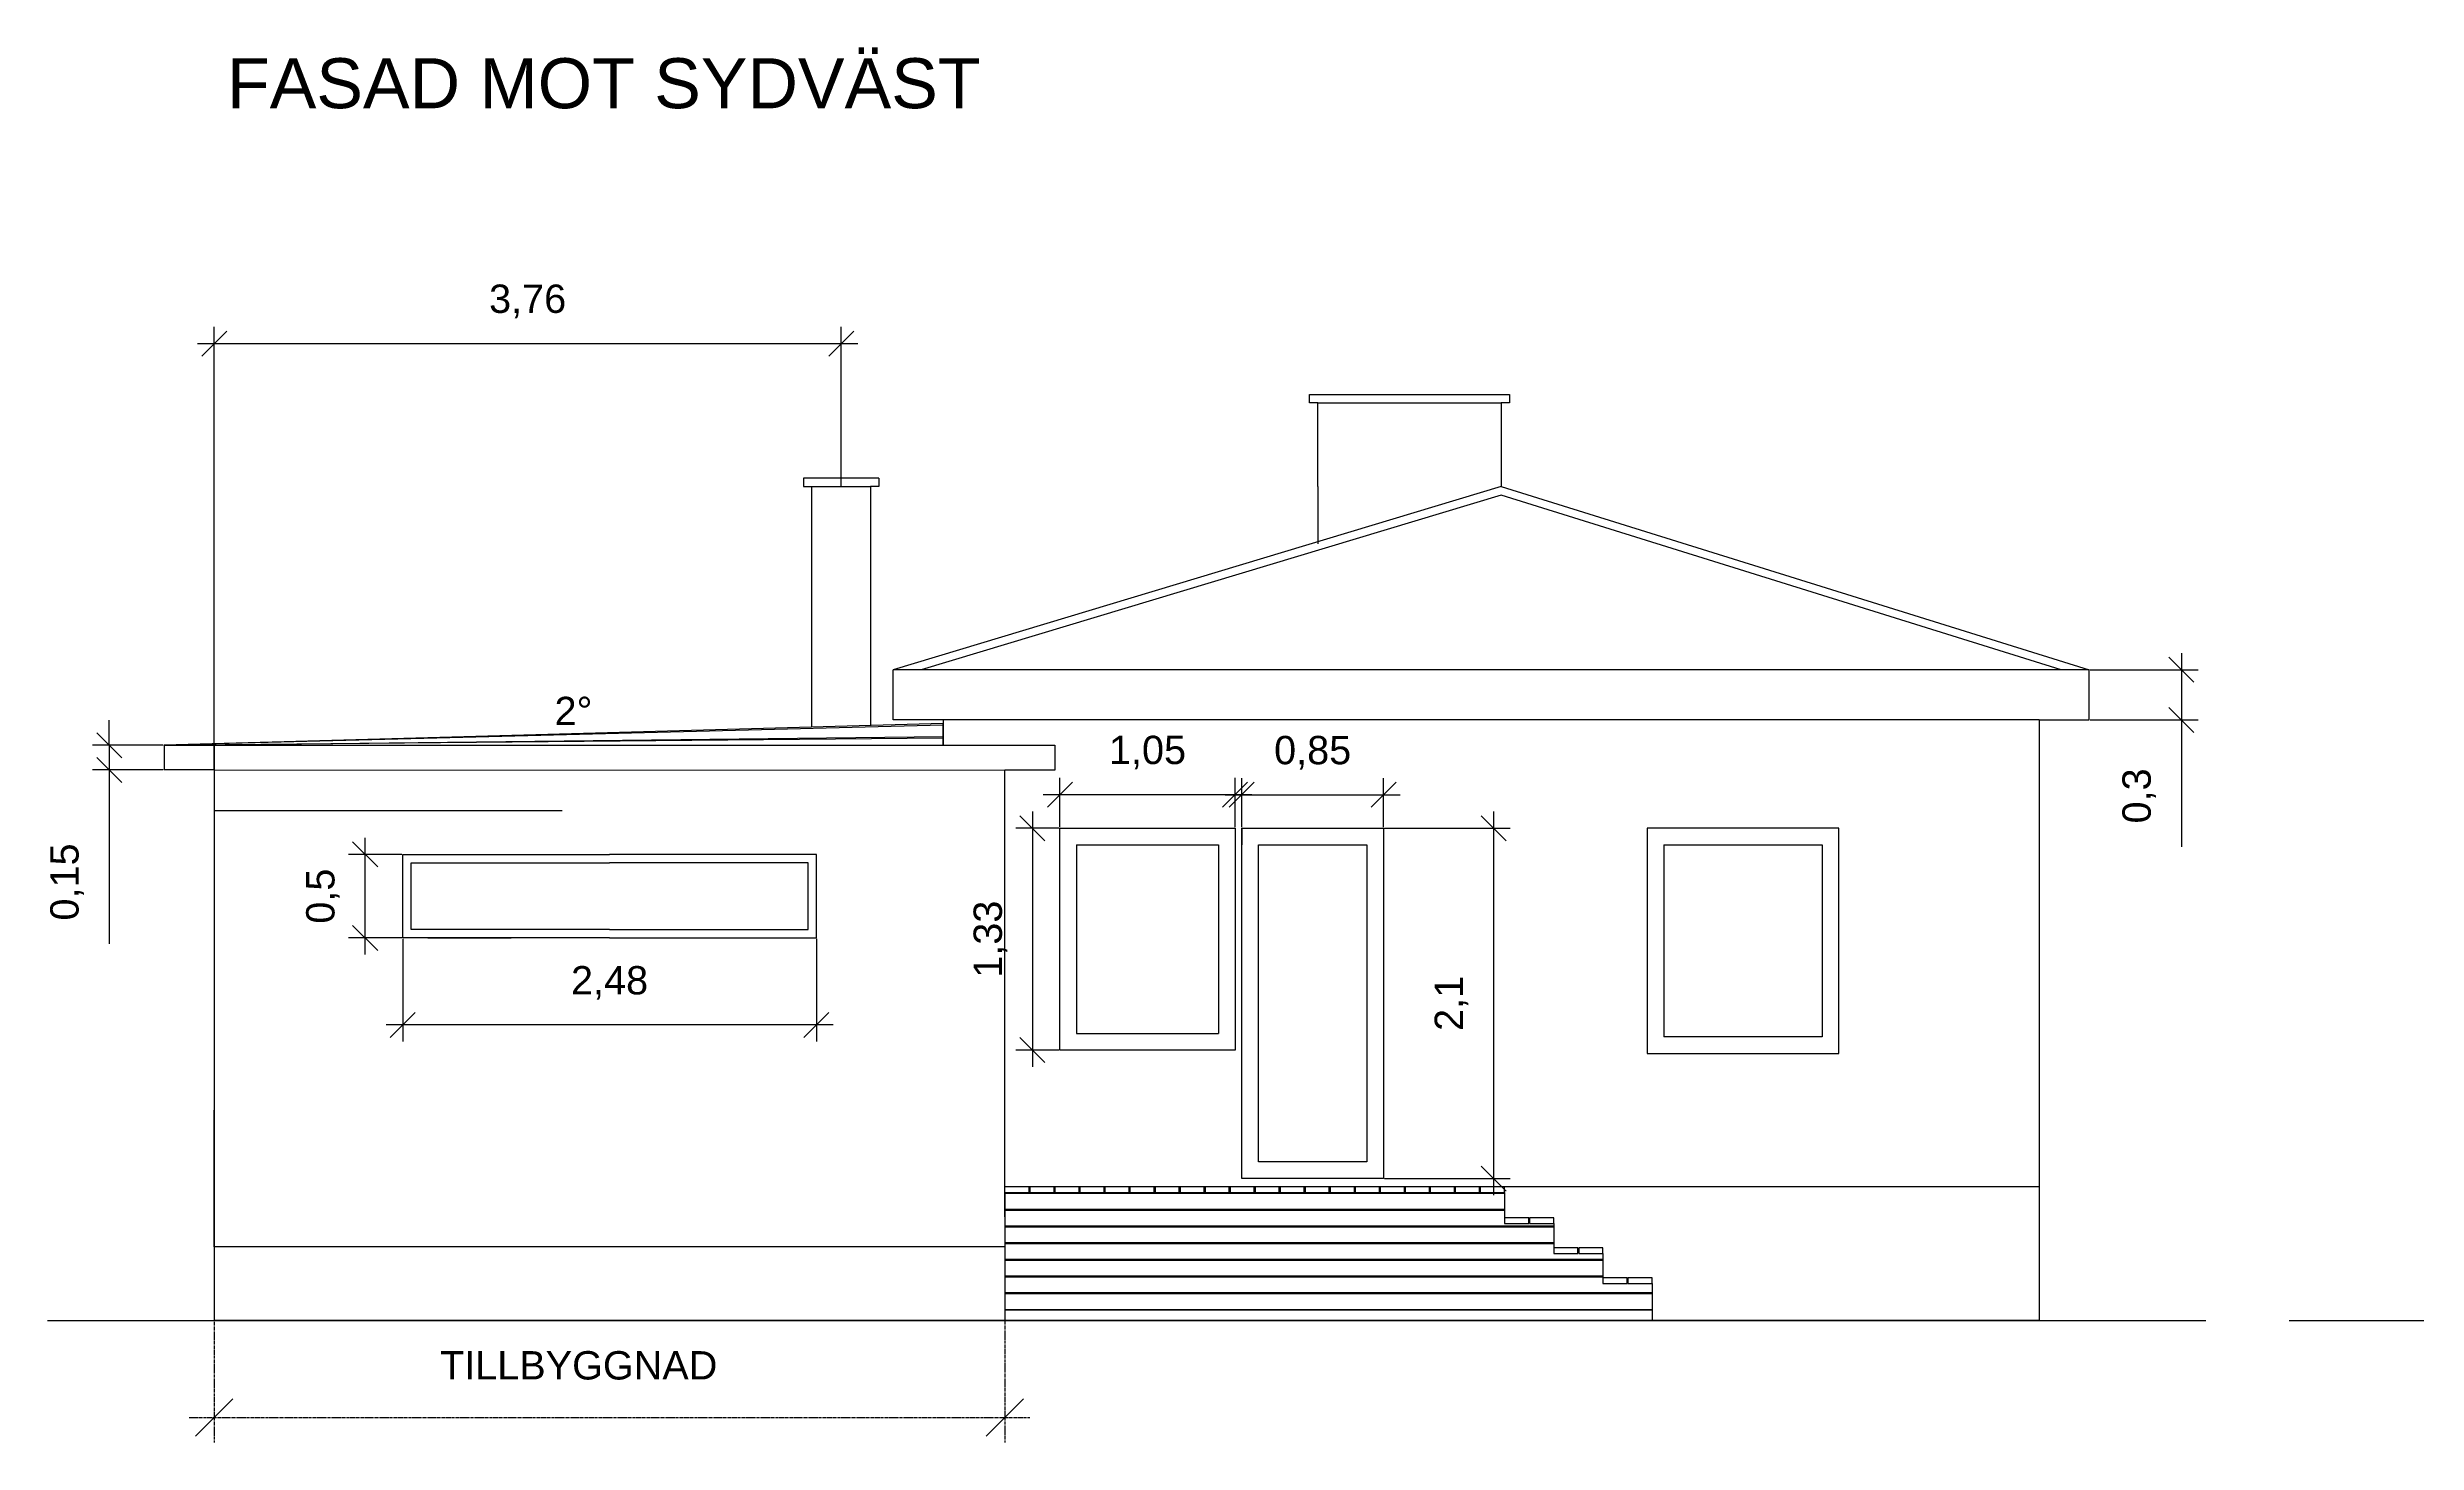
# Model space of a CAD drawing. Header units: millimetres. Extents: x -50011 to 90899, y -58634 to 500399.
# Drawn here: x -48065 to -33862, y 7147 to 15512 of the extents above; entities that cross this region are included whole.
import ezdxf

# ---------------------------------------------------------------- set-up
doc = ezdxf.new("R2010")
doc.units = ezdxf.units.MM
for name, pattern in [('ACAD_ISO02W100', [15, 12, -3]), ('ACAD_ISO04W100', [30, 24, -3, 0, -3]), ('CENTER2', [28.575, 19.05, -3.175, 3.175, -3.175])]:
    doc.linetypes.add(name, pattern=pattern)
doc.layers.get('0').update_dxf_attribs({"color": 1})
for name, color, linetype in [('Angivelser', 7, 'Continuous'), ('Fönser - Revision', 1, 'Continuous'), ('Fönster', 1, 'Continuous'), ('Förtydligande', 8, 'CENTER2'), ('Grundritningar', 1, 'Continuous'), ('Mått', 4, 'Continuous')]:
    doc.layers.add(name, color=color, linetype=linetype)
doc.styles.get("Standard").update_dxf_attribs({"font": 'Arial.ttf', "height": 170})
doc.dimstyles.new('Egen dimension', dxfattribs={"dimscale": 10, "dimtxt": 2.5, "dimasz": 15, "dimexe": 10, "dimexo": 0.625, "dimgap": 15, "dimtad": 1, "dimlfac": 0.001, "dimtxsty": 'Standard', "dimblk": 'OBLIQUE', "dimblk1": 'OBLIQUE', "dimblk2": 'OBLIQUE', "dimcen": 20, "dimdle": 10, "dimadec": 0, "dimazin": 0, "dimtfac": 1, "dimtmove": 0, "dimatfit": 3, "dimldrblk": 'OPEN90', "dimfxl": 1, "dimarcsym": 0})
doc.dimstyles.new('ISO-25', dxfattribs={"dimscale": 10, "dimtxt": 2.5, "dimasz": 15, "dimexe": 10, "dimexo": 0.625, "dimgap": 15, "dimtad": 1, "dimlfac": 0.001, "dimtxsty": 'Standard', "dimblk": 'OBLIQUE', "dimblk1": 'OBLIQUE', "dimblk2": 'OBLIQUE', "dimcen": 20, "dimdle": 10, "dimadec": 0, "dimazin": 0, "dimtfac": 1, "dimtmove": 0, "dimatfit": 3, "dimldrblk": 'OPEN90', "dimfxl": 1, "dimarcsym": 0})

# ---------------------------------------------------------------- blocks, each defined once
blk = doc.blocks.new('_Oblique')
at = {"color": 0, "linetype": 'ByBlock', "lineweight": -2}
blk.add_line((-0.5, -0.5), (0.5, 0.5), dxfattribs=at)
blk = doc.blocks.new('*D40')
at = {"layer": 'Defpoints', "color": 0, "ltscale": 20, "transparency": 16777216}
for p in [(-43306, 13736), (-43306, 12930), (-47065, 11180)]:
    blk.add_point(p, dxfattribs=at)
at = {"layer": 'Mått', "color": 0, "lineweight": -2, "ltscale": 20, "transparency": 16777216}
for p, q in [((-47065, 11186), (-47065, 13836)), ((-43306, 12936), (-43306, 13836)), ((-47165, 13736), (-43206, 13736))]:
    blk.add_line(p, q, dxfattribs=at)
at = {"layer": 'Mått', "color": 0, "lineweight": -2, "ltscale": 20, "transparency": 16777216, "xscale": 150, "yscale": 150, "zscale": 150, "rotation": 180}
blk.add_blockref('_Oblique', (-47065, 13736), dxfattribs=at)
at = {"layer": 'Mått', "color": 0, "lineweight": -2, "ltscale": 20, "transparency": 16777216, "xscale": 150, "yscale": 150, "zscale": 150}
blk.add_blockref('_Oblique', (-43306, 13736), dxfattribs=at)
at = {"layer": 'Mått', "color": 0, "ltscale": 20, "transparency": 16777216, "insert": (-45186, 13989), "char_height": 170, "attachment_point": 5}
blk.add_mtext('3,76', dxfattribs=at)
blk = doc.blocks.new('_Open90')
at = {"color": 0, "linetype": 'ByBlock', "lineweight": -2}
for p, q in [((0, 0), (-1, 0)), ((-0.5, 0.5), (0, 0)), ((0, 0), (-0.5, -0.5))]:
    blk.add_line(p, q, dxfattribs=at)
blk = doc.blocks.new('*D50')
at = {"layer": 'Defpoints', "color": 0, "transparency": 16777216}
for p in [(-40055, 10830), (-40055, 8730), (-39395, 8730)]:
    blk.add_point(p, dxfattribs=at)
at = {"layer": 'Mått', "color": 0, "lineweight": -2, "transparency": 16777216}
for p, q in [((-40049, 10830), (-39295, 10830)), ((-39395, 10930), (-39395, 8630)), ((-40049, 8730), (-39295, 8730))]:
    blk.add_line(p, q, dxfattribs=at)
at = {"layer": 'Mått', "color": 0, "lineweight": -2, "transparency": 16777216, "xscale": 150, "yscale": 150, "zscale": 150}
for p, rotation in [((-39395, 10830), 90), ((-39395, 8730), 270)]:
    blk.add_blockref('_Oblique', p, dxfattribs=dict(at, rotation=rotation))
at = {"layer": 'Mått', "color": 0, "transparency": 16777216, "insert": (-39648, 9780), "char_height": 170, "attachment_point": 5, "rotation": 90}
blk.add_mtext('2,1', dxfattribs=at)
blk = doc.blocks.new('*D51')
at = {"layer": 'Defpoints', "color": 0, "transparency": 16777216}
for p in [(-41995, 10830), (-42160, 9500), (-41995, 9500)]:
    blk.add_point(p, dxfattribs=at)
at = {"layer": 'Mått', "color": 0, "lineweight": -2, "transparency": 16777216}
for p, q in [((-42001, 10830), (-42260, 10830)), ((-42160, 10930), (-42160, 9400)), ((-42001, 9500), (-42260, 9500))]:
    blk.add_line(p, q, dxfattribs=at)
at = {"layer": 'Mått', "color": 0, "lineweight": -2, "transparency": 16777216, "xscale": 150, "yscale": 150, "zscale": 150}
for p, rotation in [((-42160, 10830), 90), ((-42160, 9500), 270)]:
    blk.add_blockref('_Oblique', p, dxfattribs=dict(at, rotation=rotation))
at = {"layer": 'Mått', "color": 0, "transparency": 16777216, "insert": (-42412, 10165), "char_height": 170, "attachment_point": 5, "rotation": 90}
blk.add_mtext('1,33', dxfattribs=at)
blk = doc.blocks.new('*D52')
at = {"layer": 'Defpoints', "color": 0, "transparency": 16777216}
for p in [(-45935, 10173), (-43455, 10173), (-45935, 9651)]:
    blk.add_point(p, dxfattribs=at)
at = {"layer": 'Mått', "color": 0, "lineweight": -2, "transparency": 16777216}
for p, q in [((-45935, 10167), (-45935, 9551)), ((-43455, 10167), (-43455, 9551)), ((-43355, 9651), (-46035, 9651))]:
    blk.add_line(p, q, dxfattribs=at)
at = {"layer": 'Mått', "color": 0, "lineweight": -2, "transparency": 16777216, "xscale": 150, "yscale": 150, "zscale": 150, "rotation": 180}
blk.add_blockref('_Oblique', (-45935, 9651), dxfattribs=at)
at = {"layer": 'Mått', "color": 0, "lineweight": -2, "transparency": 16777216, "xscale": 150, "yscale": 150, "zscale": 150}
blk.add_blockref('_Oblique', (-43455, 9651), dxfattribs=at)
at = {"layer": 'Mått', "color": 0, "transparency": 16777216, "insert": (-44695, 9903), "char_height": 170, "attachment_point": 5}
blk.add_mtext('2,48', dxfattribs=at)
blk = doc.blocks.new('*D124')
at = {"layer": 'Defpoints', "color": 0, "transparency": 16777216}
for p in [(-47065, 7880), (-42325, 7884), (-42325, 7297)]:
    blk.add_point(p, dxfattribs=at)
at = {"layer": 'Förtydligande', "color": 0, "lineweight": -2, "transparency": 16777216}
for p, q in [((-47065, 7870), (-47065, 7147)), ((-42325, 7874), (-42325, 7147)), ((-47215, 7297), (-42175, 7297))]:
    blk.add_line(p, q, dxfattribs=at)
at = {"layer": 'Förtydligande', "color": 0, "lineweight": -2, "transparency": 16777216, "xscale": 225, "yscale": 225, "zscale": 225, "rotation": 180}
blk.add_blockref('_Oblique', (-47065, 7297), dxfattribs=at)
at = {"layer": 'Förtydligande', "color": 0, "lineweight": -2, "transparency": 16777216, "xscale": 225, "yscale": 225, "zscale": 225}
blk.add_blockref('_Oblique', (-42325, 7297), dxfattribs=at)
at = {"layer": 'Förtydligande', "color": 0, "transparency": 16777216, "insert": (-44880, 7609), "char_height": 170, "attachment_point": 5}
blk.add_mtext('TILLBYGGNAD', dxfattribs=at)
blk = doc.blocks.new('*D126')
at = {"layer": 'Defpoints', "color": 0, "transparency": 16777216}
for p in [(-40055, 10830), (-40055, 8730), (-39395, 8730)]:
    blk.add_point(p, dxfattribs=at)
at = {"layer": 'Mått', "color": 0, "lineweight": -2, "transparency": 16777216}
for p, q in [((-40049, 10830), (-39295, 10830)), ((-39395, 10930), (-39395, 8630)), ((-40049, 8730), (-39295, 8730))]:
    blk.add_line(p, q, dxfattribs=at)
at = {"layer": 'Mått', "color": 0, "lineweight": -2, "transparency": 16777216, "xscale": 150, "yscale": 150, "zscale": 150}
for p, rotation in [((-39395, 10830), 90), ((-39395, 8730), 270)]:
    blk.add_blockref('_Oblique', p, dxfattribs=dict(at, rotation=rotation))
at = {"layer": 'Mått', "color": 0, "transparency": 16777216, "insert": (-39648, 9780), "char_height": 170, "attachment_point": 5, "rotation": 90}
blk.add_mtext('2,1', dxfattribs=at)
blk = doc.blocks.new('*D127')
at = {"layer": 'Defpoints', "color": 0, "transparency": 16777216}
for p in [(-41995, 10830), (-42160, 9500), (-41995, 9500)]:
    blk.add_point(p, dxfattribs=at)
at = {"layer": 'Mått', "color": 0, "lineweight": -2, "transparency": 16777216}
for p, q in [((-42001, 10830), (-42260, 10830)), ((-42160, 10930), (-42160, 9400)), ((-42001, 9500), (-42260, 9500))]:
    blk.add_line(p, q, dxfattribs=at)
at = {"layer": 'Mått', "color": 0, "lineweight": -2, "transparency": 16777216, "xscale": 150, "yscale": 150, "zscale": 150}
for p, rotation in [((-42160, 10830), 90), ((-42160, 9500), 270)]:
    blk.add_blockref('_Oblique', p, dxfattribs=dict(at, rotation=rotation))
at = {"layer": 'Mått', "color": 0, "transparency": 16777216, "insert": (-42412, 10165), "char_height": 170, "attachment_point": 5, "rotation": 90}
blk.add_mtext('1,33', dxfattribs=at)
blk = doc.blocks.new('*D128')
at = {"layer": 'Defpoints', "color": 0, "transparency": 16777216}
for p in [(-45935, 10173), (-43455, 10173), (-45935, 9651)]:
    blk.add_point(p, dxfattribs=at)
at = {"layer": 'Mått', "color": 0, "lineweight": -2, "transparency": 16777216}
for p, q in [((-45935, 10167), (-45935, 9551)), ((-43455, 10167), (-43455, 9551)), ((-43355, 9651), (-46035, 9651))]:
    blk.add_line(p, q, dxfattribs=at)
at = {"layer": 'Mått', "color": 0, "lineweight": -2, "transparency": 16777216, "xscale": 150, "yscale": 150, "zscale": 150, "rotation": 180}
blk.add_blockref('_Oblique', (-45935, 9651), dxfattribs=at)
at = {"layer": 'Mått', "color": 0, "lineweight": -2, "transparency": 16777216, "xscale": 150, "yscale": 150, "zscale": 150}
blk.add_blockref('_Oblique', (-43455, 9651), dxfattribs=at)
at = {"layer": 'Mått', "color": 0, "transparency": 16777216, "insert": (-44695, 9903), "char_height": 170, "attachment_point": 5}
blk.add_mtext('2,48', dxfattribs=at)
blk = doc.blocks.new('*D129')
at = {"layer": 'Defpoints', "color": 0, "transparency": 16777216}
for p in [(-46160, 10673), (-45935, 10673), (-45935, 10173)]:
    blk.add_point(p, dxfattribs=at)
at = {"layer": 'Mått', "color": 0, "lineweight": -2, "transparency": 16777216}
for p, q in [((-45941, 10673), (-46260, 10673)), ((-46160, 10073), (-46160, 10773)), ((-45941, 10173), (-46260, 10173))]:
    blk.add_line(p, q, dxfattribs=at)
at = {"layer": 'Mått', "color": 0, "lineweight": -2, "transparency": 16777216, "xscale": 150, "yscale": 150, "zscale": 150}
for p, rotation in [((-46160, 10673), 90), ((-46160, 10173), 270)]:
    blk.add_blockref('_Oblique', p, dxfattribs=dict(at, rotation=rotation))
at = {"layer": 'Mått', "color": 0, "transparency": 16777216, "insert": (-46413, 10423), "char_height": 170, "attachment_point": 5, "rotation": 90}
blk.add_mtext('0,5', dxfattribs=at)
blk = doc.blocks.new('*D197')
at = {"layer": 'Defpoints', "color": 0, "ltscale": 100, "transparency": 16777216}
for p in [(-47365, 11328), (-47694, 11180), (-47365, 11180)]:
    blk.add_point(p, dxfattribs=at)
at = {"layer": 'Mått', "color": 0, "lineweight": -2, "ltscale": 100, "transparency": 16777216}
for p, q in [((-47694, 11328), (-47694, 11478)), ((-47371, 11328), (-47794, 11328)), ((-47694, 11328), (-47694, 11180)), ((-47371, 11180), (-47794, 11180)), ((-47694, 11180), (-47694, 10137))]:
    blk.add_line(p, q, dxfattribs=at)
at = {"layer": 'Mått', "color": 0, "lineweight": -2, "ltscale": 100, "transparency": 16777216, "xscale": 150, "yscale": 150, "zscale": 150}
for p, rotation in [((-47694, 11328), 270), ((-47694, 11180), 90)]:
    blk.add_blockref('_Oblique', p, dxfattribs=dict(at, rotation=rotation))
at = {"layer": 'Mått', "color": 0, "ltscale": 100, "transparency": 16777216, "insert": (-47947, 10508), "char_height": 170, "attachment_point": 5, "rotation": 90}
blk.add_mtext('0,15', dxfattribs=at)
blk = doc.blocks.new('*D198')
at = {"layer": 'Defpoints', "color": 0, "ltscale": 100, "transparency": 16777216}
for p in [(-35825, 11780), (-35825, 11480), (-35272, 11480)]:
    blk.add_point(p, dxfattribs=at)
at = {"layer": 'Mått', "color": 0, "lineweight": -2, "ltscale": 100, "transparency": 16777216}
for p, q in [((-35272, 11880), (-35272, 11480)), ((-35819, 11780), (-35172, 11780)), ((-35819, 11480), (-35172, 11480)), ((-35272, 11480), (-35272, 10719))]:
    blk.add_line(p, q, dxfattribs=at)
at = {"layer": 'Mått', "color": 0, "lineweight": -2, "ltscale": 100, "transparency": 16777216, "xscale": 150, "yscale": 150, "zscale": 150}
for p, rotation in [((-35272, 11780), 90), ((-35272, 11480), 270)]:
    blk.add_blockref('_Oblique', p, dxfattribs=dict(at, rotation=rotation))
at = {"layer": 'Mått', "color": 0, "ltscale": 100, "transparency": 16777216, "insert": (-35525, 11024), "char_height": 170, "attachment_point": 5, "rotation": 90}
blk.add_mtext('0,3', dxfattribs=at)
blk = doc.blocks.new('*D225')
at = {"layer": 'Defpoints', "color": 0, "ltscale": 100, "transparency": 16777216}
for p in [(-40945, 11032), (-41995, 10830), (-40945, 10830)]:
    blk.add_point(p, dxfattribs=at)
at = {"layer": 'Mått', "color": 0, "lineweight": -2, "ltscale": 100, "transparency": 16777216}
for p, q in [((-41995, 10836), (-41995, 11132)), ((-40945, 10836), (-40945, 11132)), ((-42095, 11032), (-40845, 11032))]:
    blk.add_line(p, q, dxfattribs=at)
at = {"layer": 'Mått', "color": 0, "lineweight": -2, "ltscale": 100, "transparency": 16777216, "xscale": 150, "yscale": 150, "zscale": 150, "rotation": 180}
blk.add_blockref('_Oblique', (-41995, 11032), dxfattribs=at)
at = {"layer": 'Mått', "color": 0, "lineweight": -2, "ltscale": 100, "transparency": 16777216, "xscale": 150, "yscale": 150, "zscale": 150}
blk.add_blockref('_Oblique', (-40945, 11032), dxfattribs=at)
at = {"layer": 'Mått', "color": 0, "ltscale": 100, "transparency": 16777216, "insert": (-41470, 11284), "char_height": 170, "attachment_point": 5}
blk.add_mtext('1,05', dxfattribs=at)
blk = doc.blocks.new('*D226')
at = {"layer": 'Defpoints', "color": 0, "ltscale": 100, "transparency": 16777216}
for p in [(-40055, 11031), (-40905, 10830), (-40055, 10830)]:
    blk.add_point(p, dxfattribs=at)
at = {"layer": 'Mått', "color": 0, "lineweight": -2, "ltscale": 100, "transparency": 16777216}
for p, q in [((-40905, 10836), (-40905, 11131)), ((-40055, 10836), (-40055, 11131)), ((-41005, 11031), (-39955, 11031))]:
    blk.add_line(p, q, dxfattribs=at)
at = {"layer": 'Mått', "color": 0, "lineweight": -2, "ltscale": 100, "transparency": 16777216, "xscale": 150, "yscale": 150, "zscale": 150, "rotation": 180}
blk.add_blockref('_Oblique', (-40905, 11031), dxfattribs=at)
at = {"layer": 'Mått', "color": 0, "lineweight": -2, "ltscale": 100, "transparency": 16777216, "xscale": 150, "yscale": 150, "zscale": 150}
blk.add_blockref('_Oblique', (-40055, 11031), dxfattribs=at)
at = {"layer": 'Mått', "color": 0, "ltscale": 100, "transparency": 16777216, "insert": (-40480, 11283), "char_height": 170, "attachment_point": 5}
blk.add_mtext('0,85', dxfattribs=at)

msp = doc.modelspace()

# ---------------------------------------------------------------- linework, layer by layer
at = {"layer": 'Fönser - Revision', "ltscale": 100}
for p, q in [((-45785.013, 10172.864), (-45285.013, 10172.864)), ((-44105.013, 10172.864), (-43605.013, 10172.864)), ((-47065.013, 8319.864), (-47065.013, 9139.864))]:
    msp.add_line(p, q, dxfattribs=at)
at = {"layer": 'Fönster'}
for p, q in [((-41995.013, 9499.864), (-41995.013, 10829.864)), ((-41995.013, 10829.864), (-40945.013, 10829.864)), ((-40945.013, 10829.864), (-40945.013, 9499.864)), ((-40905.013, 10829.864), (-40055.013, 10829.864)), ((-40905.013, 8729.864), (-40905.013, 10829.864)), ((-40905.013, 10829.864), (-40905.013, 10729.864)), ((-40055.013, 10829.864), (-40055.013, 8729.864)), ((-37325.013, 10829.864), (-38475.013, 10829.864)), ((-38475.013, 10829.864), (-38475.013, 9479.864)), ((-37325.013, 9479.864), (-37325.013, 10829.864)), ((-41895.013, 10729.864), (-41895.013, 9599.864)), ((-41895.013, 10729.864), (-41045.013, 10729.864)), ((-41045.013, 10729.864), (-41045.013, 9599.864)), ((-40805.013, 8829.864), (-40805.013, 10729.864)), ((-40805.013, 10729.864), (-40155.013, 10729.864)), ((-40155.013, 10729.864), (-40155.013, 8829.864)), ((-40055.013, 10779.864), (-40055.013, 10679.864)), ((-38375.013, 10729.864), (-38375.013, 9579.864)), ((-38375.013, 10729.864), (-37425.013, 10729.864)), ((-37425.013, 10729.864), (-37425.013, 9579.864)), ((-41895.013, 9599.864), (-41045.013, 9599.864)), ((-37425.013, 9579.864), (-38375.013, 9579.864)), ((-40945.013, 9499.864), (-41995.013, 9499.864)), ((-38475.013, 9479.864), (-37325.013, 9479.864)), ((-40155.013, 8829.864), (-40805.013, 8829.864)), ((-40055.013, 8729.864), (-40905.013, 8729.864))]:
    msp.add_line(p, q, dxfattribs=at)
at = {"layer": 'Fönster', "ltscale": 100}
for p, q in [((-45935.013, 10172.864), (-45935.013, 10672.864)), ((-45935.013, 10672.864), (-44695.013, 10672.864)), ((-43455.013, 10672.864), (-44695.013, 10672.864)), ((-43455.013, 10172.864), (-43455.013, 10672.864)), ((-45885.013, 10622.864), (-44695.013, 10622.864)), ((-45885.013, 10222.864), (-45885.013, 10622.864)), ((-43505.013, 10622.864), (-44695.013, 10622.864)), ((-43505.013, 10222.864), (-43505.013, 10622.864)), ((-44695.013, 10172.864), (-45935.013, 10172.864)), ((-44695.013, 10222.864), (-45885.013, 10222.864)), ((-44695.013, 10222.864), (-43505.013, 10222.864)), ((-44695.013, 10172.864), (-43455.013, 10172.864))]:
    msp.add_line(p, q, dxfattribs=at)
at = {"layer": 'Förtydligande', "ltscale": 100}
for p, q in [((-42325.013, 8640.866), (-42325.013, 8420.866)), ((-39330.016, 8645.866), (-39330.016, 8640.866)), ((-39330.016, 8645.866), (-39330.016, 8465.866)), ((-42325.013, 8490.866), (-42325.013, 8345.866)), ((-42325.013, 7879.864), (-39012.594, 7879.864))]:
    msp.add_line(p, q, dxfattribs=at)
at = {"layer": 'Förtydligande', "linetype": 'ACAD_ISO04W100', "lineweight": -3, "ltscale": 0.1}
for p, q in [((-48065.013, 7879.864), (-35125.013, 7879.864)), ((-34625.013, 7879.864), (-17145.013, 7879.864))]:
    msp.add_line(p, q, dxfattribs=at)
at = {"layer": 'Grundritningar'}
for p, q in [((-40499.51, 13379.768), (-40499.51, 13429.768)), ((-40499.51, 13429.768), (-39299.51, 13429.768)), ((-40449.51, 13379.768), (-40499.51, 13379.768)), ((-40449.51, 12879.768), (-40449.51, 13379.768)), ((-40449.51, 13379.768), (-39349.51, 13379.768)), ((-39349.51, 13379.768), (-39349.51, 12879.768)), ((-39299.51, 13379.768), (-39349.51, 13379.768)), ((-39299.51, 13429.768), (-39299.51, 13379.768)), ((-43081.49, 12929.768), (-43531.49, 12929.768)), ((-43531.49, 12929.768), (-43531.49, 12879.768)), ((-43306.49, 12879.768), (-43306.49, 12929.768)), ((-43081.49, 12929.768), (-43081.49, 12879.768)), ((-43531.49, 12879.768), (-43481.49, 12879.768)), ((-43481.49, 11436.254), (-43481.49, 12879.768)), ((-43481.49, 12879.768), (-43131.49, 12879.768)), ((-43131.49, 12879.768), (-43131.49, 11445.997)), ((-43081.49, 12879.768), (-43131.49, 12879.768)), ((-39349.51, 12879.768), (-42995.013, 11779.864)), ((-39349.106, 12827.268), (-42827.641, 11779.864)), ((-40449.51, 12879.768), (-40449.51, 12534.627)), ((-39349.51, 12879.768), (-35825.013, 11779.864)), ((-35992.385, 11779.864), (-39349.106, 12827.268)), ((-35825.013, 11779.864), (-42995.013, 11779.864)), ((-35825.013, 11479.864), (-35825.013, 11779.864)), ((-36125.013, 11479.864), (-42995.013, 11479.864)), ((-36125.013, 11479.864), (-36125.013, 8679.864)), ((-36125.013, 11479.864), (-35825.013, 11479.864)), ((-36125.013, 11479.864), (-36125.013, 9533.333)), ((-47065.013, 11179.864), (-47065.013, 8679.864)), ((-47065.013, 8679.864), (-47065.013, 7879.864)), ((-36125.013, 8679.864), (-42325.013, 8679.864)), ((-40055.013, 8679.864), (-40905.013, 8679.864)), ((-36125.013, 8679.864), (-36125.013, 7879.864)), ((-36125.013, 7879.864), (-47065.013, 7879.864)), ((-42695.013, 7879.864), (-42705.013, 7879.864))]:
    msp.add_line(p, q, dxfattribs=at)
at = {"layer": 'Grundritningar', "linetype": 'ACAD_ISO02W100', "ltscale": 100}
for p, q in [((-42995.013, 11479.864), (-42995.013, 11779.864)), ((-47365.013, 11328.147), (-47365.013, 11179.864)), ((-47065.013, 11329.864), (-47215.003, 11328.147)), ((-47065.013, 11179.864), (-47215.003, 11179.864))]:
    msp.add_line(p, q, dxfattribs=at)
at = {"layer": 'Grundritningar', "ltscale": 100}
for p, q in [((-42695.013, 11458.147), (-47365.013, 11328.147)), ((-42695.013, 11448.147), (-47365.013, 11328.147)), ((-42695.013, 11369.867), (-47215.003, 11328.147)), ((-47065.013, 11329.864), (-42695.013, 11379.867)), ((-42695.013, 11479.864), (-42695.013, 11328.147)), ((-42695.013, 11328.147), (-42695.013, 11458.147)), ((-42695.013, 11458.147), (-42695.013, 11448.147)), ((-42695.013, 11379.867), (-42695.013, 11369.867)), ((-47365.013, 11328.147), (-42695.013, 11328.147)), ((-47065.013, 11335.856), (-47065.013, 10935.856)), ((-42695.013, 11328.147), (-42025.013, 11328.147)), ((-42025.013, 11328.147), (-42025.013, 11178.147)), ((-47065.013, 11179.864), (-47365.013, 11179.864)), ((-47065.013, 11179.864), (-42325.013, 11178.147)), ((-42325.013, 8499.864), (-42325.013, 11178.147)), ((-42025.013, 11178.147), (-42325.013, 11178.147)), ((-47065.013, 10935.856), (-44978.281, 10935.856)), ((-42180.013, 8679.864), (-42325.013, 8679.864)), ((-42180.013, 8645.864), (-42180.013, 8679.864)), ((-42175.013, 8679.864), (-42175.013, 8645.864)), ((-42030.013, 8679.864), (-42175.013, 8679.864)), ((-42030.013, 8645.864), (-42030.013, 8679.864)), ((-42025.014, 8679.864), (-42025.014, 8645.864)), ((-41880.014, 8679.864), (-42025.014, 8679.864)), ((-41880.014, 8645.864), (-41880.014, 8679.864)), ((-41875.014, 8679.864), (-41875.014, 8645.864)), ((-41730.014, 8679.864), (-41875.014, 8679.864)), ((-41730.014, 8645.864), (-41730.014, 8679.864)), ((-41725.014, 8679.864), (-41725.014, 8645.864)), ((-41580.014, 8679.864), (-41725.014, 8679.864)), ((-41580.014, 8645.864), (-41580.014, 8679.864)), ((-41575.014, 8679.864), (-41575.014, 8645.864)), ((-41430.014, 8679.864), (-41575.014, 8679.864)), ((-41430.014, 8645.864), (-41430.014, 8679.864)), ((-41425.014, 8679.864), (-41425.014, 8645.864)), ((-41280.014, 8679.864), (-41425.014, 8679.864)), ((-41280.014, 8645.864), (-41280.014, 8679.864)), ((-41275.014, 8679.864), (-41275.014, 8645.864)), ((-41130.014, 8679.864), (-41275.014, 8679.864)), ((-41130.014, 8645.864), (-41130.014, 8679.864)), ((-41125.015, 8679.865), (-41125.015, 8645.865)), ((-40980.015, 8679.865), (-41125.015, 8679.865)), ((-40980.015, 8645.865), (-40980.015, 8679.865)), ((-40975.015, 8679.865), (-40975.015, 8645.865)), ((-40830.015, 8679.865), (-40975.015, 8679.865)), ((-40830.015, 8645.865), (-40830.015, 8679.865)), ((-40825.015, 8679.865), (-40825.015, 8645.865)), ((-40680.015, 8679.865), (-40825.015, 8679.865)), ((-40680.015, 8645.865), (-40680.015, 8679.865)), ((-40675.015, 8679.865), (-40675.015, 8645.865)), ((-40530.015, 8679.865), (-40675.015, 8679.865)), ((-40530.015, 8645.865), (-40530.015, 8679.865)), ((-40525.015, 8679.865), (-40525.015, 8645.865)), ((-40380.015, 8679.865), (-40525.015, 8679.865)), ((-40380.015, 8645.865), (-40380.015, 8679.865)), ((-40375.015, 8679.865), (-40375.015, 8645.865)), ((-40230.015, 8679.865), (-40375.015, 8679.865)), ((-40230.015, 8645.865), (-40230.015, 8679.865)), ((-40225.016, 8679.865), (-40225.016, 8645.865)), ((-40080.016, 8679.865), (-40225.016, 8679.865)), ((-40080.016, 8645.865), (-40080.016, 8679.865)), ((-40075.016, 8679.865), (-40075.016, 8645.865)), ((-39930.016, 8679.865), (-40075.016, 8679.865)), ((-39930.016, 8645.865), (-39930.016, 8679.865)), ((-39925.016, 8679.865), (-39925.016, 8645.865)), ((-39780.016, 8679.865), (-39925.016, 8679.865)), ((-39780.016, 8645.865), (-39780.016, 8679.865)), ((-39775.016, 8679.866), (-39775.016, 8645.866)), ((-39630.016, 8679.866), (-39775.016, 8679.866)), ((-39630.016, 8645.866), (-39630.016, 8679.866)), ((-39625.016, 8679.866), (-39625.016, 8645.866)), ((-39480.016, 8679.866), (-39625.016, 8679.866)), ((-39480.016, 8645.866), (-39480.016, 8679.866)), ((-39475.016, 8679.866), (-39475.016, 8645.866)), ((-39330.016, 8679.866), (-39475.016, 8679.866)), ((-39330.016, 8645.866), (-39330.016, 8679.866)), ((-42325.013, 8645.864), (-42180.013, 8645.864)), ((-39330.016, 8640.866), (-42325.013, 8640.866)), ((-42325.013, 8545.866), (-42325.013, 8540.866)), ((-42325.013, 8545.866), (-39330.016, 8545.866)), ((-42325.013, 8540.866), (-39330.016, 8540.866)), ((-42180.013, 8645.864), (-42175.013, 8645.864)), ((-42175.013, 8645.864), (-42030.013, 8645.864)), ((-42030.013, 8645.864), (-42025.013, 8645.864)), ((-42025.014, 8645.864), (-41880.014, 8645.864)), ((-41880.014, 8645.864), (-41875.014, 8645.864)), ((-41875.014, 8645.864), (-41730.014, 8645.864)), ((-41730.014, 8645.864), (-41725.014, 8645.864)), ((-41725.014, 8645.864), (-41580.014, 8645.864)), ((-41580.014, 8645.864), (-41575.014, 8645.864)), ((-41575.014, 8645.864), (-41430.014, 8645.864)), ((-41430.014, 8645.864), (-41425.014, 8645.864)), ((-41425.014, 8645.864), (-41280.014, 8645.864)), ((-41280.014, 8645.864), (-41275.014, 8645.864)), ((-41275.014, 8645.864), (-41130.014, 8645.864)), ((-41130.014, 8645.864), (-41125.014, 8645.864)), ((-41125.015, 8645.865), (-40980.015, 8645.865)), ((-40980.015, 8645.865), (-40975.015, 8645.865)), ((-40975.015, 8645.865), (-40830.015, 8645.865)), ((-40830.015, 8645.865), (-40825.015, 8645.865)), ((-40825.015, 8645.865), (-40680.015, 8645.865)), ((-40680.015, 8645.865), (-40675.015, 8645.865)), ((-40675.015, 8645.865), (-40530.015, 8645.865)), ((-40530.015, 8645.865), (-40525.015, 8645.865)), ((-40525.015, 8645.865), (-40380.015, 8645.865)), ((-40380.015, 8645.865), (-40375.015, 8645.865)), ((-40375.015, 8645.865), (-40230.015, 8645.865)), ((-40230.015, 8645.865), (-40225.015, 8645.865)), ((-40225.016, 8645.865), (-40080.016, 8645.865)), ((-40080.016, 8645.865), (-40075.016, 8645.865)), ((-40075.016, 8645.865), (-39930.016, 8645.865)), ((-39930.016, 8645.865), (-39925.016, 8645.865)), ((-39925.016, 8645.865), (-39780.016, 8645.865)), ((-39780.016, 8645.865), (-39775.016, 8645.865)), ((-39775.016, 8645.866), (-39630.016, 8645.866)), ((-39630.016, 8645.866), (-39625.016, 8645.866)), ((-39625.016, 8645.866), (-39480.016, 8645.866)), ((-39480.016, 8645.866), (-39475.016, 8645.866)), ((-39475.016, 8645.866), (-39330.016, 8645.866)), ((-39330.016, 8640.866), (-39330.016, 8460.866)), ((-42325.013, 8499.864), (-42325.013, 7883.844)), ((-42325.013, 8445.866), (-42325.013, 8440.866)), ((-42325.013, 8445.866), (-39035.017, 8445.866)), ((-42325.013, 8440.866), (-39035.017, 8440.866)), ((-39330.016, 8494.866), (-39330.016, 8460.866)), ((-39185.016, 8494.866), (-39330.016, 8494.866)), ((-39330.016, 8460.866), (-39185.016, 8460.866)), ((-39185.016, 8460.866), (-39185.016, 8494.866)), ((-39180.017, 8494.866), (-39180.017, 8460.866)), ((-39035.017, 8494.866), (-39180.017, 8494.866)), ((-39180.017, 8460.866), (-39035.017, 8460.866)), ((-39035.017, 8460.866), (-39035.017, 8494.866)), ((-39035.017, 8460.866), (-39035.017, 8280.866)), ((-42325.013, 8319.864), (-47065.013, 8319.864)), ((-42325.013, 8345.866), (-42325.013, 8340.866)), ((-42325.013, 8345.866), (-39035.017, 8345.866)), ((-42325.013, 8340.866), (-42325.013, 8319.864)), ((-42325.013, 8340.866), (-39035.017, 8340.866)), ((-42325.013, 8245.866), (-38740.017, 8245.866)), ((-42325.013, 8245.866), (-42325.013, 8240.866)), ((-42325.013, 8240.866), (-38740.017, 8240.866)), ((-39035.017, 8314.866), (-39035.017, 8280.866)), ((-38890.017, 8314.866), (-39035.017, 8314.866)), ((-39035.017, 8280.866), (-38890.017, 8280.866)), ((-38890.017, 8280.866), (-38890.017, 8314.866)), ((-38885.017, 8314.866), (-38885.017, 8280.866)), ((-38740.017, 8314.866), (-38885.017, 8314.866)), ((-38885.017, 8280.866), (-38740.017, 8280.866)), ((-38740.017, 8280.866), (-38740.017, 8314.866)), ((-38740.017, 8280.866), (-38740.017, 8100.866)), ((-42325.013, 8145.866), (-38740.017, 8145.866)), ((-42325.013, 8145.866), (-42325.013, 8140.866)), ((-42325.013, 8140.866), (-38740.017, 8140.866)), ((-42325.013, 8140.866), (-42325.013, 8045.866)), ((-38740.017, 8134.866), (-38740.017, 8100.866)), ((-38595.017, 8134.866), (-38740.017, 8134.866)), ((-38740.017, 8100.866), (-38595.017, 8100.866)), ((-38595.017, 8100.866), (-38595.017, 8134.866)), ((-38590.017, 8134.866), (-38590.017, 8100.866)), ((-38445.017, 8134.866), (-38590.017, 8134.866)), ((-38590.017, 8100.866), (-38445.017, 8100.866)), ((-38445.017, 8100.866), (-38445.017, 8134.866)), ((-38445.017, 8100.866), (-38445.017, 7879.864)), ((-42325.013, 8045.866), (-38445.017, 8045.866)), ((-42325.013, 8045.866), (-42325.013, 8040.866)), ((-42325.013, 8040.866), (-38445.017, 8040.866)), ((-42325.013, 8040.866), (-42325.013, 7945.866)), ((-42325.013, 7945.866), (-38445.017, 7945.866)), ((-38445.017, 7940.866), (-42325.013, 7940.866)), ((-38445.017, 7945.866), (-38445.017, 7940.866))]:
    msp.add_line(p, q, dxfattribs=at)

# ---------------------------------------------------------------- texts
at = {"layer": 'Angivelser'}
msp.add_text('FASAD MOT SYDVÄST', height=300, dxfattribs=at).set_placement((-46988.151, 15146.832))
at = {"layer": 'Mått', "ltscale": 100}
msp.add_text('2°', height=170, dxfattribs=at).set_placement((-45024.813, 11448.178))

# ---------------------------------------------------------------- dimensions: what is measured, and where the dimension line sits
at = {"layer": 'Förtydligande'}
dim = msp.add_linear_dim(base=(-42325.013, 7296.762), p1=(-47065.013, 7879.864), p2=(-42325.013, 7883.844), text='TILLBYGGNAD', dimstyle='Egen dimension', override={"dimscale": 15}, dxfattribs=at)
dim.commit()
dim.dimension.update_dxf_attribs({"geometry": '*D124', "text_midpoint": (-44880.013, 7296.762), "dimtype": 160})
at = {"layer": 'Mått', "ltscale": 20}
dim = msp.add_linear_dim(base=(-43306.49, 13736.285), p1=(-47065.013, 11179.864), p2=(-43306.49, 12929.768), angle=180, dimstyle='ISO-25', dxfattribs=at)
dim.commit()
dim.dimension.update_dxf_attribs({"geometry": '*D40', "text_midpoint": (-45185.752, 13988.68)})
at = {"layer": 'Mått', "ltscale": 100}
for base, p1, p2, picture, middle in [((-35272.427, 11479.864), (-35825.013, 11779.864), (-35825.013, 11479.864), '*D198', (-35524.821, 11024.475)), ((-47694.178, 11179.864), (-47365.013, 11328.147), (-47365.013, 11179.864), '*D197', (-47946.572, 10508.377))]:
    dim = msp.add_linear_dim(base=base, p1=p1, p2=p2, angle=90, dimstyle='Egen dimension', dxfattribs=at)
    dim.commit()
    dim.dimension.update_dxf_attribs({"geometry": picture, "text_midpoint": middle})
for base, p1, p2, picture, middle in [((-40945.013, 11031.864), (-41995.013, 10829.864), (-40945.013, 10829.864), '*D225', (-41470.013, 11284.259)), ((-40055.013, 11030.848), (-40905.013, 10829.864), (-40055.013, 10829.864), '*D226', (-40480.013, 11283.243))]:
    dim = msp.add_linear_dim(base=base, p1=p1, p2=p2, dimstyle='Egen dimension', dxfattribs=at)
    dim.commit()
    dim.dimension.update_dxf_attribs({"geometry": picture, "text_midpoint": middle})
at = {"layer": 'Mått'}
for base, p1, p2, picture, middle in [((-42159.849, 9499.864), (-41995.013, 10829.864), (-41995.013, 9499.864), '*D51', (-42159.849, 10164.864)), ((-42159.849, 9499.864), (-41995.013, 10829.864), (-41995.013, 9499.864), '*D127', (-42159.849, 10164.864)), ((-46160.47, 10672.864), (-45935.013, 10172.864), (-45935.013, 10672.864), '*D129', (-46160.47, 10422.864))]:
    dim = msp.add_linear_dim(base=base, p1=p1, p2=p2, angle=90, dimstyle='Egen dimension', dxfattribs=at)
    dim.commit()
    dim.dimension.update_dxf_attribs({"geometry": picture, "text_midpoint": middle, "dimtype": 160})
for picture in ['*D50', '*D126']:
    dim = msp.add_linear_dim(base=(-39395.415, 8729.864), p1=(-40055.013, 10829.864), p2=(-40055.013, 8729.864), angle=90, dimstyle='Egen dimension', dxfattribs=at)
    dim.commit()
    dim.dimension.update_dxf_attribs({"geometry": picture, "text_midpoint": (-39647.81, 9779.864)})
for picture in ['*D52', '*D128']:
    dim = msp.add_linear_dim(base=(-45935.013, 9650.968), p1=(-43455.013, 10172.864), p2=(-45935.013, 10172.864), dimstyle='Egen dimension', dxfattribs=at)
    dim.commit()
    dim.dimension.update_dxf_attribs({"geometry": picture, "text_midpoint": (-44695.013, 9650.968), "dimtype": 160})

doc.saveas('drawing.dxf')
